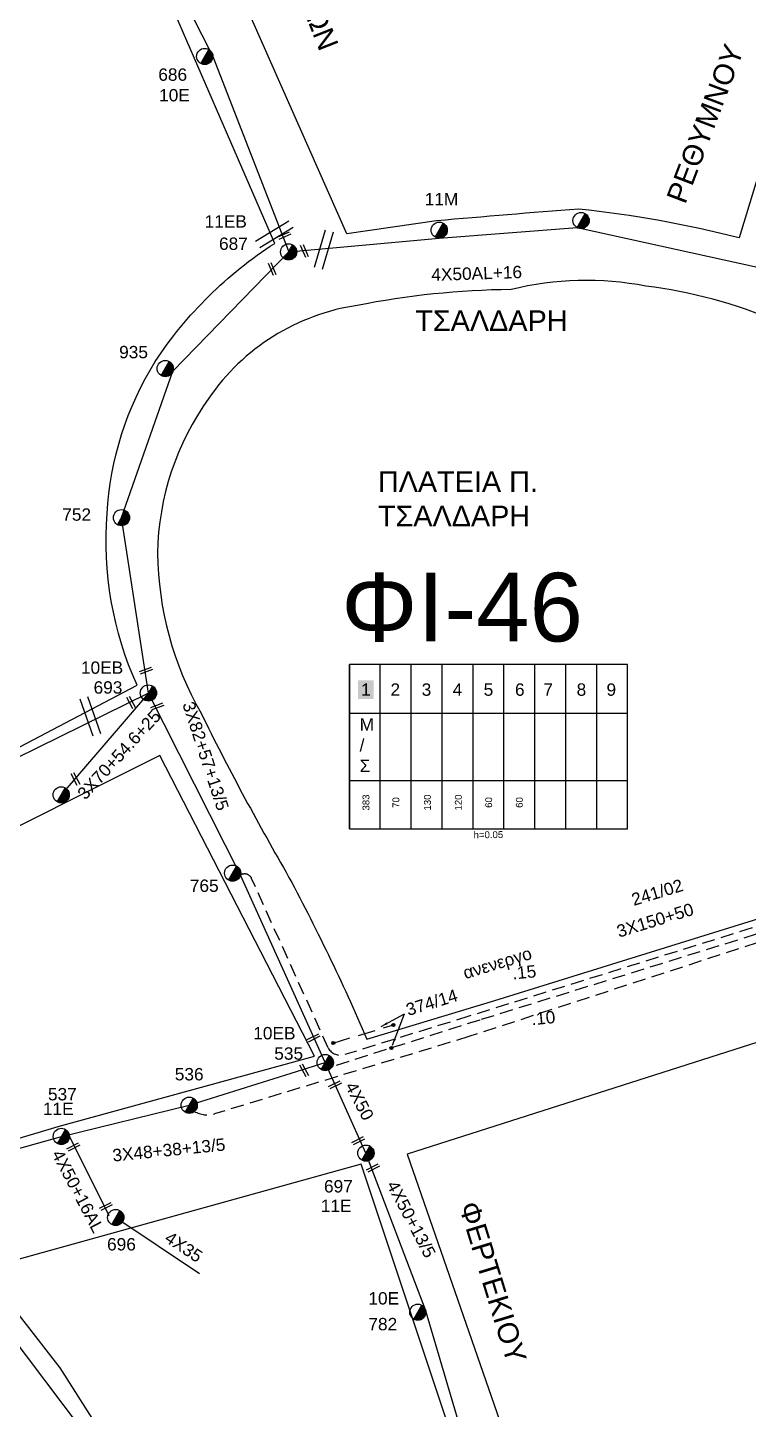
# Model space of a CAD drawing. Header units: millimetres. Extents: x 7453 to 9570, y 777 to 1872.
# Drawn here: x 8012.1 to 8117, y 1456.9 to 1658.1 of the extents above; entities that cross this region are included whole.
import ezdxf
from ezdxf.enums import TextEntityAlignment as Align

# ---------------------------------------------------------------- set-up
doc = ezdxf.new("R2010")
doc.units = ezdxf.units.MM
doc.linetypes.add('DASHED', pattern=[19.05, 12.7, -6.35])
for name, color, linetype in [('Άγνωστα', 7, 'Continuous'), ('Ασφαλειοκιβώτια Χ.Τ 9 αναχωρήσεων', 7, 'Continuous'), ('Γυμνά εναέρια ΧΤ (3Φ)   4x35AL', 7, 'Continuous'), ('Γυμνά εναέρια ΧΤ (3Φ)   4x50AL', 7, 'Continuous'), ('Γυμνά εναέρια ΧΤ και ΦΟΠ (3Φ)   4x35+16AL', 7, 'Continuous'), ('Γυμνά εναέρια ΧΤ και ΦΟΠ (3Φ)   4x50+16AL', 7, 'Continuous'), ('Επιγραφές - Σχήματα', 7, 'Continuous'), ('Καλώδια ΧΤ   3x150+50AL', 7, 'DASHED'), ('Καλώδια ΧΤ   3x150AL+50CU', 7, 'DASHED'), ('Μηχανική τομή', 7, 'Continuous'), ('Στύλος ΦΜ', 7, 'Continuous'), ('Στύλος ΦΜ @ 1', 7, 'Continuous'), ('Συνδέσεις', 7, 'Continuous'), ('Συνεστραμμένα ΧΤ   3x70+54.6+25 AL', 7, 'SYN_LINE'), ('Τομή', 7, 'Continuous'), ('Υπόβαθρο ΔΕΗ', 7, 'Continuous'), ('Υπόγεια Καλώδια Δικτύου ΧΤ   .10', 7, 'DASHED'), ('Υπόγεια Καλώδια Δικτύου ΧΤ   .15', 7, 'DASHED')]:
    doc.layers.add(name, color=color, linetype=linetype)
doc.styles.get("Standard").update_dxf_attribs({"font": 'ARIAL.TTF'})
doc.linetypes.add('SYN_LINE', pattern='A,0.5,-0.0001,["/\\/\\/\\/",Standard,S=0.1,R=0,X=0,Y=-0.05],-0.25', length=0.7501)
doc.dimstyles.new('ISO-25', dxfattribs={"dimtxt": 2.5, "dimasz": 2.5, "dimexe": 1.25, "dimexo": 0.625, "dimtad": 1, "dimtxsty": 'Standard', "dimcen": 2.5, "dimadec": 0, "dimazin": 0, "dimtfac": 1, "dimtmove": 0, "dimatfit": 3, "dimfxl": 1, "dimarcsym": 0})

# ---------------------------------------------------------------- blocks, each defined once
blk = doc.blocks.new('ΥΠΑΡΧΩΝ ΤΣΙΜΕΝΤΕΝΙΟΣ ΣΤΥΛΟΣ')
at = {"layer": 'Στύλος ΦΜ'}
blk.add_hatch(color=7, dxfattribs=at).paths.add_polyline_path([(-1.29, -2.28, 0.574793), (2.62, 0, 0.268822), (1.3, 2.27)])
at = {"layer": 'Στύλος ΦΜ', "color": 7}
blk.add_line((-1.29, -2.28), (1.3, 2.27), dxfattribs=at)
blk.add_circle((0, 0), 2.62, dxfattribs=at)
at = {"layer": 'Στύλος ΦΜ', "flags": 4}
for tag, p in [('ΑΡΙΘΜΟΣ', (-4.68, 8.05)), ('ΤΥΠΟΣ', (-4.91, 3.03))]:
    blk.add_attdef(tag, p, '', height=4, dxfattribs=at)
blk = doc.blocks.new('ΜΗΧΑΝΙΚΗ ΤΟΜΗ')
at = {"layer": 'Μηχανική τομή', "ltscale": 40}
for p, q in [((-1.89, 0.78), (1.89, 0.78)), ((1.89, 0), (-1.89, 0))]:
    blk.add_line(p, q, dxfattribs=at)
blk = doc.blocks.new('ΤΟΜΗ')
at = {"layer": 'Τομή', "ltscale": 40}
for p, q in [((-5.68, 0), (5.68, 0)), ((5.68, -2.33), (-5.68, -2.33))]:
    blk.add_line(p, q, dxfattribs=at)
blk = doc.blocks.new('ΑΣΦΑΛΕΙΟΚΙΒΩΤΙΟ ΥΠΟΣΤΑΘΜΟΥ 9A ΑΝΑΧΩΡΗΣΕΩΝ')
at = {"layer": 'Ασφαλειοκιβώτια Χ.Τ 9 αναχωρήσεων', "ltscale": 40}
for p, q in [((0, 0), (0, 23.91)), ((4.5, 0), (4.5, 23.91)), ((9, 0), (9, 23.91)), ((13.5, 0), (13.5, 23.91)), ((18, 0), (18, 23.91)), ((22.5, 0), (22.5, 23.91)), ((27, 0), (27, 23.91)), ((31.5, 0), (31.5, 23.91)), ((36, 0), (36, 23.91)), ((0, 16.87), (40.5, 16.87)), ((0, 7.04), (40.5, 7.04))]:
    blk.add_line(p, q, dxfattribs=at)
at = {"layer": 'Ασφαλειοκιβώτια Χ.Τ 9 αναχωρήσεων'}
blk.add_lwpolyline([(40.5, 0), (40.5, 23.91), (0, 23.91), (0, 0)], close=True, dxfattribs=at)
for s, p in [('1', (1.71, 19.38)), ('2', (5.99, 19.38)), ('3', (10.53, 19.38)), ('4', (15.04, 19.38)), ('5', (19.55, 19.38)), ('6', (24.11, 19.38)), ('7', (28.24, 19.38)), ('8', (33.08, 19.38)), ('9', (37.43, 19.38))]:
    blk.add_text(s, height=1.8, dxfattribs=at).set_placement(p)
at = {"layer": 'Ασφαλειοκιβώτια Χ.Τ 9 αναχωρήσεων', "ltscale": 40}
for tag, height, rotation, p in [('ΟΝΟΜΑ', 2.5, 0.6514, (19.14, 25.35)), ('ΚΕΙΜΕΝΟ 1', 1, 90, (2.42, 3.84)), ('ΚΕΙΜΕΝΟ 2', 1, 90, (6.78, 3.84)), ('ΚΕΙΜΕΝΟ 3', 1, 90, (11.38, 3.84)), ('ΚΕΙΜΕΝΟ 4', 1, 90, (15.86, 3.84)), ('ΚΕΙΜΕΝΟ 5', 1, 90, (20.28, 3.84)), ('ΚΕΙΜΕΝΟ 6', 1, 90, (24.74, 3.84)), ('ΚΕΙΜΕΝΟ 7', 1, 90, (29.28, 3.84)), ('ΚΕΙΜΕΝΟ 8', 1, 90, (33.65, 3.84)), ('ΚΕΙΜΕΝΟ 9', 1, 90, (38.21, 3.84)), ('ΣΧ', 1, 0.6514, (20.24, -0.85))]:
    blk.add_attdef(tag, text='', height=height, rotation=rotation, dxfattribs=at).set_placement(p, align=Align.MIDDLE_CENTER)
blk = doc.blocks.new('_ΣΥΝΔΕΣΗ')
at = {"layer": 'Συνδέσεις', "linetype": 'SYN_LINE', "ltscale": 40}
blk.add_hatch(color=256, dxfattribs=at).paths.add_polyline_path([(0.5, -0.01, 1), (-0.5, -0.01, 1)])
at = {"layer": 'Συνδέσεις'}
blk.add_circle((0, -0.01), 0.5, dxfattribs=at)

msp = doc.modelspace()

# ---------------------------------------------------------------- hatches: boundary and pattern name
at = {"layer": 'Ασφαλειοκιβώτια Χ.Τ 9 αναχωρήσεων', "ltscale": 40}
for color in [5, 27, 30, 133, 1, 2, 85, 173]:
    msp.add_hatch(color=color, dxfattribs=at).paths.add_polyline_path([(8060.18, 1560.38), (8062.49, 1560.38), (8062.49, 1563.09), (8060.18, 1563.09)])

# ---------------------------------------------------------------- linework, layer by layer
at = {"layer": 'Άγνωστα', "color": 151}
msp.add_lwpolyline([(8026.09, 1679.48), (8039.06, 1653.9), (8050.1, 1625.45)], dxfattribs=at)
at = {"layer": 'Άγνωστα', "color": 30}
for points in [[(8043.07, 1534.7), (8029.68, 1561.23), (8025.76, 1586.76), (8033.24, 1608.07), (8050.1, 1625.45)], [(8055.42, 1507.43), (8043.07, 1534.7)]]:
    msp.add_lwpolyline(points, dxfattribs=at)
at = {"layer": 'Άγνωστα', "color": 173}
msp.add_lwpolyline([(7992.94, 1489.9), (8017.01, 1496.68), (8035.62, 1501.22), (8055.42, 1507.43)], dxfattribs=at)
at = {"layer": 'Γυμνά εναέρια ΧΤ (3Φ)   4x35AL', "color": 173, "linetype": 'SYN_LINE', "ltscale": 15}
msp.add_lwpolyline([(8024.93, 1484.88), (8037.1, 1476.72)], dxfattribs=at)
at = {"layer": 'Γυμνά εναέρια ΧΤ (3Φ)   4x50AL', "color": 133}
msp.add_lwpolyline([(8029.68, 1561.23), (7994.18, 1543.76), (7963.34, 1528.41)], dxfattribs=at)
at = {"layer": 'Γυμνά εναέρια ΧΤ (3Φ)   4x50AL', "color": 5}
msp.add_lwpolyline([(8084.79, 1405.62), (8088.13, 1416.71), (8078.17, 1443.81), (8070.03, 1471.42), (8061.34, 1494.25), (8055.42, 1507.43)], dxfattribs=at)
at = {"layer": 'Γυμνά εναέρια ΧΤ (3Φ)   4x50AL', "color": 173}
msp.add_lwpolyline([(8046.24, 1393.4), (8037.78, 1420.28), (8025.43, 1446.83), (7992.94, 1489.9)], dxfattribs=at)
at = {"layer": 'Γυμνά εναέρια ΧΤ και ΦΟΠ (3Φ)   4x35+16AL', "color": 173}
msp.add_lwpolyline([(8018.19, 1496.68), (8023.92, 1485.18)], dxfattribs=at)
at = {"layer": 'Γυμνά εναέρια ΧΤ και ΦΟΠ (3Φ)   4x50+16AL', "color": 85}
msp.add_lwpolyline([(8050.1, 1625.45), (8072.01, 1627.43), (8092.07, 1628.99), (8120.77, 1622.7)], dxfattribs=at)
at = {"layer": 'Καλώδια ΧΤ   3x150+50AL', "color": 173, "ltscale": 0.15}
msp.add_lwpolyline([(8136.26, 1544.73, -0.738403), (8137.77, 1535), (8136.35, 1531.66, -0.237883), (8134.6, 1530.19), (8134.6, 1530.19), (8076.33, 1511.21), (8039.32, 1499.97, -0.211769), (8036.39, 1500.33, -1.94902)], format="xyb", dxfattribs=at)
at = {"layer": 'Καλώδια ΧΤ   3x150AL+50CU', "color": 7, "linetype": 'DASHED', "ltscale": 0.2}
msp.add_lwpolyline([(8056.59, 1510.28), (8065.34, 1512.91)], dxfattribs=at)
at = {"layer": 'Συνεστραμμένα ΧΤ   3x70+54.6+25 AL', "color": 30, "ltscale": 20}
msp.add_lwpolyline([(8029.68, 1561.23), (8016.99, 1546.41)], dxfattribs=at)
at = {"layer": 'Υπόβαθρο ΔΕΗ'}
for points in [[(7925.29, 1627.18), (7973.14, 1623.89, -0.126943), (7992.07, 1657.75, -0.101133), (8025.15, 1680.54), (8008.82, 1721.56, 0.034543), (7975.94, 1696.83, 0.035098), (7945.95, 1668.76, 0.11326), (7925.29, 1627.18, 0.694408)], [(8125.52, 1659.81), (8115.68, 1627.48, 0.036757), (8092.32, 1631.68, 0.003092), (8071.62, 1629.96), (8058.55, 1628.09), (8037.96, 1674.7), (8047.12, 1677.17), (8062.32, 1678.4), (8076.2, 1678.03), (8094.53, 1676.51, -0.038755), (8108.86, 1671.37, -0.0679), (8125.52, 1659.81, -0.522488)], [(8001.51, 1548.45), (8028.03, 1562.36, -0.12574), (8023.67, 1587.36, -0.125283), (8030.67, 1609.49, -0.105342), (8048.07, 1626.68), (8028.85, 1670.95, 0.094312), (8009.62, 1659.85, 0.064025), (7988.92, 1638, 0.040658), (7980.75, 1620.67, 0.058333), (7981.62, 1594.26, 0.139965), (7990.67, 1563.81, 0.109852), (8001.51, 1548.45, 59.67813)], [(8061.49, 1510.86), (8080.12, 1516.47), (8130.56, 1532.15), (8130.56, 1532.15), (8130.56, 1532.15), (8147.81, 1582.45, 0.13299), (8148.47, 1592.47, 0.157414), (8141.47, 1604.96, 0.058902), (8121.23, 1615.32, 0.070289), (8102.09, 1620.47, 0.107292), (8082.46, 1619.96, 0.046983), (8060.05, 1617.64, 0.209762), (8038.48, 1604.13, 0.153675), (8031.01, 1581.61, 0.12757), (8037.34, 1558.3, 0.016421), (8049.74, 1535.13, -0.021594), (8061.49, 1510.86, -200.148152)]]:
    msp.add_lwpolyline(points, format="xyb", dxfattribs=at)
for points in [[(7994.11, 1491.44), (8016.55, 1498.12), (8053.84, 1508.37), (8031.33, 1552.12), (7970.35, 1521.6), (7994.11, 1491.44)], [(8106.68, 1425.49), (8138.77, 1435.01), (8125.38, 1512.65), (8125.38, 1512.65), (8125.38, 1512.65), (8125.38, 1512.65), (8125.38, 1512.65), (8067.36, 1494.11), (8093.51, 1418.76), (8115.86, 1425.95)], [(8086.24, 1417.09), (8077.06, 1443.42), (8060.64, 1492.64), (8005.59, 1477.35), (8016.79, 1463.01), (8028.72, 1444.2), (8034.98, 1432.44), (8041.11, 1419), (8043.95, 1410.8), (8045.46, 1404.49), (8086.24, 1417.09)]]:
    msp.add_lwpolyline(points, dxfattribs=at)
at = {"layer": 'Υπόγεια Καλώδια Δικτύου ΧΤ   .10', "color": 5, "ltscale": 0.15}
msp.add_lwpolyline([(8135.96, 1543.71, -0.095417), (8138.61, 1542.1, -0.199134), (8139.3, 1539.72, -0.225712), (8138.77, 1537.37, 0.056728), (8136.29, 1535.33), (8134.53, 1531.18), (8134.53, 1531.18), (8134.53, 1531.18), (8077.91, 1513.62), (8056.43, 1506.84)], format="xyb", dxfattribs=at)
at = {"layer": 'Υπόγεια Καλώδια Δικτύου ΧΤ   .15', "color": 30, "ltscale": 0.15}
msp.add_lwpolyline([(8135.59, 1542.51, -0.442271), (8138.14, 1539.27, -0.306195), (8136.14, 1537.2, 0.152689), (8135.05, 1535.67), (8133.91, 1532.13), (8133.91, 1532.13), (8133.91, 1532.13), (8133.91, 1532.13), (8076.33, 1514.17), (8058.27, 1508.59, -0.355989), (8055.86, 1509.56), (8044.69, 1534.25, 0.468496), (8043.07, 1534.7, -0.443593)], format="xyb", dxfattribs=at)

# ---------------------------------------------------------------- block references
at = {"layer": 'Ασφαλειοκιβώτια Χ.Τ 9 αναχωρήσεων'}
ref = msp.add_blockref('ΑΣΦΑΛΕΙΟΚΙΒΩΤΙΟ ΥΠΟΣΤΑΘΜΟΥ 9A ΑΝΑΧΩΡΗΣΕΩΝ', (8058.93, 1541.45), dxfattribs=at)
ref.add_attrib('ΚΕΙΜΕΝΟ 6', '60', dxfattribs={"ltscale": 40, "height": 1, "rotation": 90}).set_placement((8083.67, 1545.29), align=Align.MIDDLE_CENTER)
ref.add_attrib('ΚΕΙΜΕΝΟ 5', '60', dxfattribs={"ltscale": 40, "height": 1, "rotation": 90}).set_placement((8079.21, 1545.29), align=Align.MIDDLE_CENTER)
ref.add_attrib('ΚΕΙΜΕΝΟ 4', '120', dxfattribs={"ltscale": 40, "height": 1, "rotation": 90}).set_placement((8074.79, 1545.29), align=Align.MIDDLE_CENTER)
ref.add_attrib('ΚΕΙΜΕΝΟ 3', '130', dxfattribs={"ltscale": 40, "height": 1, "rotation": 90}).set_placement((8070.3, 1545.29), align=Align.MIDDLE_CENTER)
ref.add_attrib('ΚΕΙΜΕΝΟ 1', '383', dxfattribs={"ltscale": 40, "height": 1, "rotation": 90}).set_placement((8061.35, 1545.29), align=Align.MIDDLE_CENTER)
ref.add_attrib('ΚΕΙΜΕΝΟ 2', '70', dxfattribs={"ltscale": 40, "height": 1, "rotation": 90}).set_placement((8065.7, 1545.29), align=Align.MIDDLE_CENTER)
ref.add_attrib('ΣΧ', 'h=0.05', dxfattribs={"ltscale": 40, "height": 1, "rotation": 0.6514}).set_placement((8079.17, 1540.6), align=Align.MIDDLE_CENTER)
at = {"layer": 'Μηχανική τομή'}
for p, xscale, yscale, zscale, rotation in [((8049.37, 1628.01), 0.4999999999997131, 0.4999999999997131, 0.4999999999997131, 203.756178836692), ((8052.21, 1625.5), 0.4999999999997148, 0.4999999999997148, 0.4999999999997148, 293.266115884325), ((8047.52, 1622.88), 0.4999999999997261, 0.4999999999997261, 0.4999999999997261, 293.266115884328), ((8029.39, 1564.32), 0.4999999999998132, 0.4999999999998132, 0.4999999999998132, 20.36633343198385), ((8026.99, 1559.74), 0.4999999999998876, 0.4999999999998876, 0.4999999999998876, 298.0362376436686), ((8031.05, 1559.09), 0.4999999999998231, 0.4999999999998231, 0.4999999999998231, 20.3663334319869), ((8018.89, 1548.62), 0.4999999999998876, 0.4999999999998876, 0.4999999999998876, 298.0362376436686), ((8053.8, 1510.85), 0.4999999999999175, 0.4999999999999175, 0.4999999999999175, 26.90664696949336), ((8052.18, 1506.21), 0.4999999999998876, 0.4999999999998876, 0.4999999999998876, 298.0362376436686), ((8056.93, 1504.02), 0.4999999999999175, 0.4999999999999175, 0.4999999999999175, 26.90664696949336), ((8060.31, 1495.87), 0.4999999999999175, 0.4999999999999175, 0.4999999999999175, 26.90664696949336), ((8018.84, 1494.97), 0.4999999999999175, 0.4999999999999175, 0.4999999999999175, 26.90664696949336), ((8062.47, 1491.91), 0.4999999999999175, 0.4999999999999175, 0.4999999999999175, 26.90664696949336), ((8023.58, 1486.3), 0.4999999999999175, 0.4999999999999175, 0.4999999999999175, 26.90664696949336)]:
    msp.add_blockref('ΜΗΧΑΝΙΚΗ ΤΟΜΗ', p, dxfattribs=dict(at, xscale=xscale, yscale=yscale, zscale=zscale, rotation=rotation))
at = {"layer": 'Στύλος ΦΜ @ 1', "ltscale": 40}
ref = msp.add_blockref('ΥΠΑΡΧΩΝ ΤΣΙΜΕΝΤΕΝΙΟΣ ΣΤΥΛΟΣ', (8037.88, 1653.9), dxfattribs=dict(at, xscale=0.4499999999998181, yscale=0.4499999999998181, zscale=0.4499999999998181))
ref.add_attrib('ΤΥΠΟΣ', '10Ε', (8031.24, 1647.36), dxfattribs={"layer": 'Στύλος ΦΜ', "height": 1.8, "flags": 4})
ref.add_attrib('ΑΡΙΘΜΟΣ', '686', (8031.12, 1650.36), dxfattribs={"layer": 'Στύλος ΦΜ', "height": 1.8, "flags": 4})
ref = msp.add_blockref('ΥΠΑΡΧΩΝ ΤΣΙΜΕΝΤΕΝΙΟΣ ΣΤΥΛΟΣ', (8072.01, 1628.61), dxfattribs=dict(at, xscale=0.4499999999998181, yscale=0.4499999999998181, zscale=0.4499999999998181))
ref.add_attrib('ΑΡΙΘΜΟΣ', '11Μ', (8069.9, 1632.23), dxfattribs={"layer": 'Στύλος ΦΜ', "height": 1.8, "flags": 4})
ref = msp.add_blockref('ΥΠΑΡΧΩΝ ΤΣΙΜΕΝΤΕΝΙΟΣ ΣΤΥΛΟΣ', (8050.09, 1625.45), dxfattribs=dict(at, xscale=0.4499999999998181, yscale=0.4499999999998181, zscale=0.4499999999998181))
ref.add_attrib('ΤΥΠΟΣ', '11ΕΒ', (8037.86, 1628.99), dxfattribs={"layer": 'Στύλος ΦΜ', "height": 1.8, "flags": 4})
ref.add_attrib('ΑΡΙΘΜΟΣ', '687', (8039.96, 1625.74), dxfattribs={"layer": 'Στύλος ΦΜ', "height": 1.8, "flags": 4})
at = {"layer": 'Στύλος ΦΜ @ 1', "ltscale": 40, "xscale": 0.4499999999998181, "yscale": 0.4499999999998181, "zscale": 0.4499999999998181}
for p in [(8092.66, 1630.01), (8016.99, 1546.41)]:
    msp.add_blockref('ΥΠΑΡΧΩΝ ΤΣΙΜΕΝΤΕΝΙΟΣ ΣΤΥΛΟΣ', p, dxfattribs=at)
at = {"layer": 'Στύλος ΦΜ @ 1', "ltscale": 40}
ref = msp.add_blockref('ΥΠΑΡΧΩΝ ΤΣΙΜΕΝΤΕΝΙΟΣ ΣΤΥΛΟΣ', (8032.13, 1608.46), dxfattribs=dict(at, xscale=0.4499999999998181, yscale=0.4499999999998181, zscale=0.4499999999998181))
ref.add_attrib('ΑΡΙΘΜΟΣ', '935', (8025.42, 1609.96), dxfattribs={"layer": 'Στύλος ΦΜ', "height": 1.8, "flags": 4})
ref = msp.add_blockref('ΥΠΑΡΧΩΝ ΤΣΙΜΕΝΤΕΝΙΟΣ ΣΤΥΛΟΣ', (8025.76, 1586.76), dxfattribs=dict(at, xscale=0.4499999999998181, yscale=0.4499999999998181, zscale=0.4499999999998181))
ref.add_attrib('ΑΡΙΘΜΟΣ', '752', (8017.14, 1586.31), dxfattribs={"layer": 'Στύλος ΦΜ', "height": 1.8, "flags": 4})
ref = msp.add_blockref('ΥΠΑΡΧΩΝ ΤΣΙΜΕΝΤΕΝΙΟΣ ΣΤΥΛΟΣ', (8029.68, 1561.23), dxfattribs=dict(at, xscale=0.4499999999998181, yscale=0.4499999999998181, zscale=0.4499999999998181))
ref.add_attrib('ΤΥΠΟΣ', '10ΕΒ', (8019.86, 1564.03), dxfattribs={"layer": 'Στύλος ΦΜ', "height": 1.8, "flags": 4})
ref.add_attrib('ΑΡΙΘΜΟΣ', '693', (8021.7, 1561.14), dxfattribs={"layer": 'Στύλος ΦΜ', "height": 1.8, "flags": 4})
ref = msp.add_blockref('ΥΠΑΡΧΩΝ ΤΣΙΜΕΝΤΕΝΙΟΣ ΣΤΥΛΟΣ', (8041.94, 1535.01), dxfattribs=dict(at, xscale=0.4499999999998181, yscale=0.4499999999998181, zscale=0.4499999999998181))
ref.add_attrib('ΑΡΙΘΜΟΣ', '765', (8035.71, 1532.28), dxfattribs={"layer": 'Στύλος ΦΜ', "height": 1.8, "flags": 4})
ref = msp.add_blockref('ΥΠΑΡΧΩΝ ΤΣΙΜΕΝΤΕΝΙΟΣ ΣΤΥΛΟΣ', (8055.42, 1507.43), dxfattribs=dict(at, xscale=0.4499999999998181, yscale=0.4499999999998181, zscale=0.4499999999998181))
ref.add_attrib('ΤΥΠΟΣ', '10ΕΒ', (8044.94, 1510.81), dxfattribs={"layer": 'Στύλος ΦΜ', "height": 1.8, "flags": 4})
ref.add_attrib('ΑΡΙΘΜΟΣ', '535', (8048, 1507.85), dxfattribs={"layer": 'Στύλος ΦΜ', "height": 1.8, "flags": 4})
ref = msp.add_blockref('ΥΠΑΡΧΩΝ ΤΣΙΜΕΝΤΕΝΙΟΣ ΣΤΥΛΟΣ', (8035.62, 1501.22), dxfattribs=dict(at, xscale=0.4499999999998181, yscale=0.4499999999998181, zscale=0.4499999999998181))
ref.add_attrib('ΑΡΙΘΜΟΣ', '536', (8033.52, 1504.84), dxfattribs={"layer": 'Στύλος ΦΜ', "height": 1.8, "flags": 4})
ref = msp.add_blockref('ΥΠΑΡΧΩΝ ΤΣΙΜΕΝΤΕΝΙΟΣ ΣΤΥΛΟΣ', (8017.01, 1496.68), dxfattribs=dict(at, xscale=0.4499999999998181, yscale=0.4499999999998181, zscale=0.4499999999998181))
ref.add_attrib('ΤΥΠΟΣ', '11Ε', (8014.32, 1499.8), dxfattribs={"layer": 'Στύλος ΦΜ', "height": 1.8, "flags": 4})
ref.add_attrib('ΑΡΙΘΜΟΣ', '537', (8015.06, 1501.93), dxfattribs={"layer": 'Στύλος ΦΜ', "height": 1.8, "flags": 4})
ref = msp.add_blockref('ΥΠΑΡΧΩΝ ΤΣΙΜΕΝΤΕΝΙΟΣ ΣΤΥΛΟΣ', (8061.34, 1494.25), dxfattribs=dict(at, xscale=0.4499999999998181, yscale=0.4499999999998181, zscale=0.4499999999998181))
ref.add_attrib('ΤΥΠΟΣ', '11Ε', (8054.78, 1485.69), dxfattribs={"layer": 'Στύλος ΦΜ', "height": 1.8, "flags": 4})
ref.add_attrib('ΑΡΙΘΜΟΣ', '697', (8055.24, 1488.52), dxfattribs={"layer": 'Στύλος ΦΜ', "height": 1.8, "flags": 4})
ref = msp.add_blockref('ΥΠΑΡΧΩΝ ΤΣΙΜΕΝΤΕΝΙΟΣ ΣΤΥΛΟΣ', (8024.93, 1484.88), dxfattribs=dict(at, xscale=0.4499999999998181, yscale=0.4499999999998181, zscale=0.4499999999998181))
ref.add_attrib('ΑΡΙΘΜΟΣ', '696', (8023.66, 1480.08), dxfattribs={"layer": 'Στύλος ΦΜ', "height": 1.8, "flags": 4})
ref = msp.add_blockref('ΥΠΑΡΧΩΝ ΤΣΙΜΕΝΤΕΝΙΟΣ ΣΤΥΛΟΣ', (8068.9, 1471.09), dxfattribs=dict(at, xscale=0.4499999999998181, yscale=0.4499999999998181, zscale=0.4499999999998181))
ref.add_attrib('ΤΥΠΟΣ', '10Ε', (8061.7, 1472.21), dxfattribs={"layer": 'Στύλος ΦΜ', "height": 1.8, "flags": 4})
ref.add_attrib('ΑΡΙΘΜΟΣ', '782', (8061.7, 1468.46), dxfattribs={"layer": 'Στύλος ΦΜ', "height": 1.8, "flags": 4})
at = {"layer": 'Συνδέσεις', "xscale": 0.4499999999998181, "yscale": 0.4499999999998181, "zscale": 0.4499999999998181}
for p in [(8065.34, 1512.91), (8056.59, 1510.28), (8065.05, 1509.56)]:
    msp.add_blockref('_ΣΥΝΔΕΣΗ', p, dxfattribs=at)
at = {"layer": 'Τομή'}
for p, xscale, yscale, zscale, rotation in [((8047.7, 1628.5), 0.5000000000000605, 0.5000000000000605, 0.5000000000000605, 31.25209153764083), ((8055.76, 1625.61), 0.4999999999999977, 0.4999999999999977, 0.4999999999999977, 253.4385451203513), ((8021.78, 1558.02), 0.5000000000000029, 0.5000000000000029, 0.5000000000000029, 289.38730503215)]:
    msp.add_blockref('ΤΟΜΗ', p, dxfattribs=dict(at, xscale=xscale, yscale=yscale, zscale=zscale, rotation=rotation))

# ---------------------------------------------------------------- texts
at = {"layer": 'Άγνωστα', "char_height": 1.8, "width": 36.4294, "attachment_point": 1}
for s, insert, rotation in [('3X82+57+13/5', (8036.31, 1560.18), 288.1669), ('3X48+38+13/5', (8024.36, 1494.81), 5.633)]:
    msp.add_mtext(s, dxfattribs=dict(at, insert=insert, rotation=rotation))
at = {"layer": 'Άγνωστα', "color": 7}
note = msp.add_mtext_dynamic_manual_height_columns('ανενεργο\\P', width=1.8, gutter_width=12.5, heights=[0.0453, 0], dxfattribs=dict(at, insert=(8061.61, 1517.1), char_height=1.8, attachment_point=1, rotation=17))
for column, words in zip(note.columns.linked_columns, ['\\P']):
    column.text = words
at = {"layer": 'Ασφαλειοκιβώτια Χ.Τ 9 αναχωρήσεων', "insert": (8060.43, 1557.54), "char_height": 1.8, "width": 2.0273, "attachment_point": 1}
msp.add_mtext('Μ\\P/\\PΣ', dxfattribs=at)
at = {"layer": 'Γυμνά εναέρια ΧΤ (3Φ)   4x35AL', "insert": (8032.88, 1482.98), "char_height": 1.8, "width": 36.4294, "attachment_point": 1, "rotation": 326.3841}
msp.add_mtext('4X35', dxfattribs=at)
at = {"layer": 'Γυμνά εναέρια ΧΤ (3Φ)   4x50AL', "char_height": 1.8, "width": 36.4294, "attachment_point": 1, "rotation": 297.7984}
for s, insert in [('4X50', (8059.85, 1504.85)), ('4X50+13/5', (8065.9, 1490.47))]:
    msp.add_mtext(s, dxfattribs=dict(at, insert=insert))
at = {"layer": 'Γυμνά εναέρια ΧΤ και ΦΟΠ (3Φ)   4x35+16AL', "insert": (8017.15, 1494.96), "char_height": 1.8, "width": 36.4294, "attachment_point": 1, "rotation": 297.7984}
msp.add_mtext('4X50+16AL', dxfattribs=at)
at = {"layer": 'Γυμνά εναέρια ΧΤ και ΦΟΠ (3Φ)   4x50+16AL', "insert": (8070.83, 1623.02), "char_height": 1.8, "width": 36.4294, "attachment_point": 1, "rotation": 1.8138}
msp.add_mtext('4X50AL+16', dxfattribs=at)
at = {"layer": 'Επιγραφές - Σχήματα', "char_height": 3, "attachment_point": 1}
for s, insert, width, rotation in [('XANIΩN', (8051.57, 1670.4), 36.4294, 291.5665), ('PEΘYMNOY', (8105.01, 1633.33), 36.4294, 69.2057), ('ΦΕΡΤΕΚΙΟΥ', (8077.7, 1487.51), 53.0365, 286.9853)]:
    msp.add_mtext(s, dxfattribs=dict(at, insert=insert, width=width, rotation=rotation))
at = {"layer": 'Επιγραφές - Σχήματα', "attachment_point": 1}
for s, insert, char_height, width in [('ΤΣΑΛΔΑΡΗ', (8068.53, 1616.94), 3, 33.4008), ('ΠΛΑΤΕΙΑ Π. ΤΣΑΛΔΑΡΗ', (8063.09, 1593.51), 3, 33.4008), ('ΦΙ-46', (8057.72, 1578.73), 10, 8.9243)]:
    msp.add_mtext(s, dxfattribs=dict(at, insert=insert, char_height=char_height, width=width))
at = {"layer": 'Καλώδια ΧΤ   3x150+50AL', "char_height": 1.8, "width": 36.4294, "attachment_point": 1, "rotation": 17}
for s, insert in [('241/02', (8099.8, 1531.95)), ('3X150+50', (8097.66, 1527.33)), ('374/14', (8066.98, 1515.92))]:
    msp.add_mtext(s, dxfattribs=dict(at, insert=insert))
at = {"layer": 'Συνεστραμμένα ΧΤ   3x70+54.6+25 AL', "insert": (8019.17, 1546.78), "char_height": 1.8, "width": 36.4294, "attachment_point": 1, "rotation": 47.4929}
msp.add_mtext('3X70+54.6+25', dxfattribs=at)
at = {"layer": 'Υπόγεια Καλώδια Δικτύου ΧΤ   .10', "insert": (8085.33, 1514.65), "char_height": 1.8, "width": 36.4294, "attachment_point": 1, "rotation": 5.633}
msp.add_mtext('.10', dxfattribs=at)
at = {"layer": 'Υπόγεια Καλώδια Δικτύου ΧΤ   .15', "insert": (8082.55, 1521.31), "char_height": 1.8, "width": 36.4294, "attachment_point": 1, "rotation": 5.633}
msp.add_mtext('.15', dxfattribs=at)

# ---------------------------------------------------------------- leaders
at = {"layer": 'Επιγραφές - Σχήματα', "ltscale": 40}
for points in [[(8063.54, 1512.67), (8066.97, 1514.51)], [(8065.2, 1509.96), (8066.97, 1514.51)]]:
    msp.add_leader(points, dimstyle='ISO-25', override={"dimasz": 1, "dimtad": 0}, dxfattribs=at)

doc.saveas('drawing.dxf')
